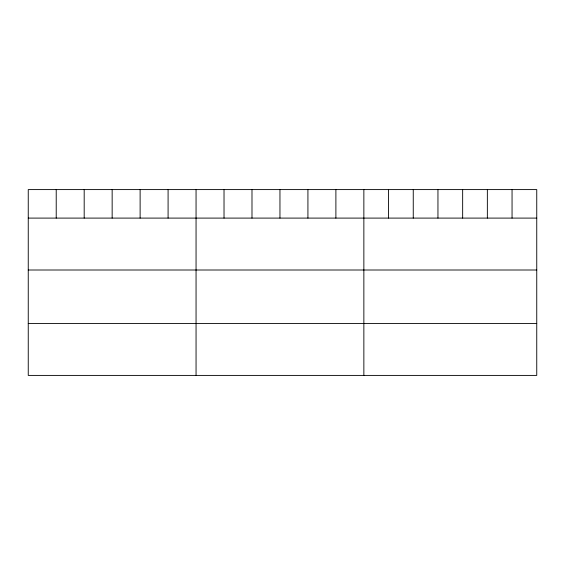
<?xml version="1.0" encoding="UTF-8"?>
<svg xmlns="http://www.w3.org/2000/svg" width="565" height="565" viewBox="0 0 565 565"><rect width="100%" height="100%" fill="white"/><g stroke="black" fill="none" stroke-linecap="round" stroke-linejoin="round"><path stroke-width="0.85" d="M536.75 218.097L536.75 375.407L28.25 375.407L28.25 189.593L536.75 189.593L536.75 218.097L28.25 218.097M28.25 270.006L536.75 270.006M28.25 323.498L536.75 323.498M512.052 189.593L512.052 218.097M487.355 189.593L487.355 218.097M462.657 189.593L462.657 218.097M437.953 189.593L437.953 218.097M413.255 189.593L413.255 218.097M388.558 189.593L388.558 218.097M363.86 189.593L363.86 375.407M335.893 189.593L335.893 218.097M307.925 189.593L307.925 218.097M279.957 189.593L279.957 218.097M251.99 189.593L251.99 218.097M224.023 189.593L224.023 218.097M196.055 189.593L196.055 375.407M168.088 189.593L168.088 218.097M140.12 189.593L140.12 218.097M112.153 189.593L112.153 218.097M84.185 189.593L84.185 218.097M56.218 189.593L56.218 218.097"/></g></svg>
